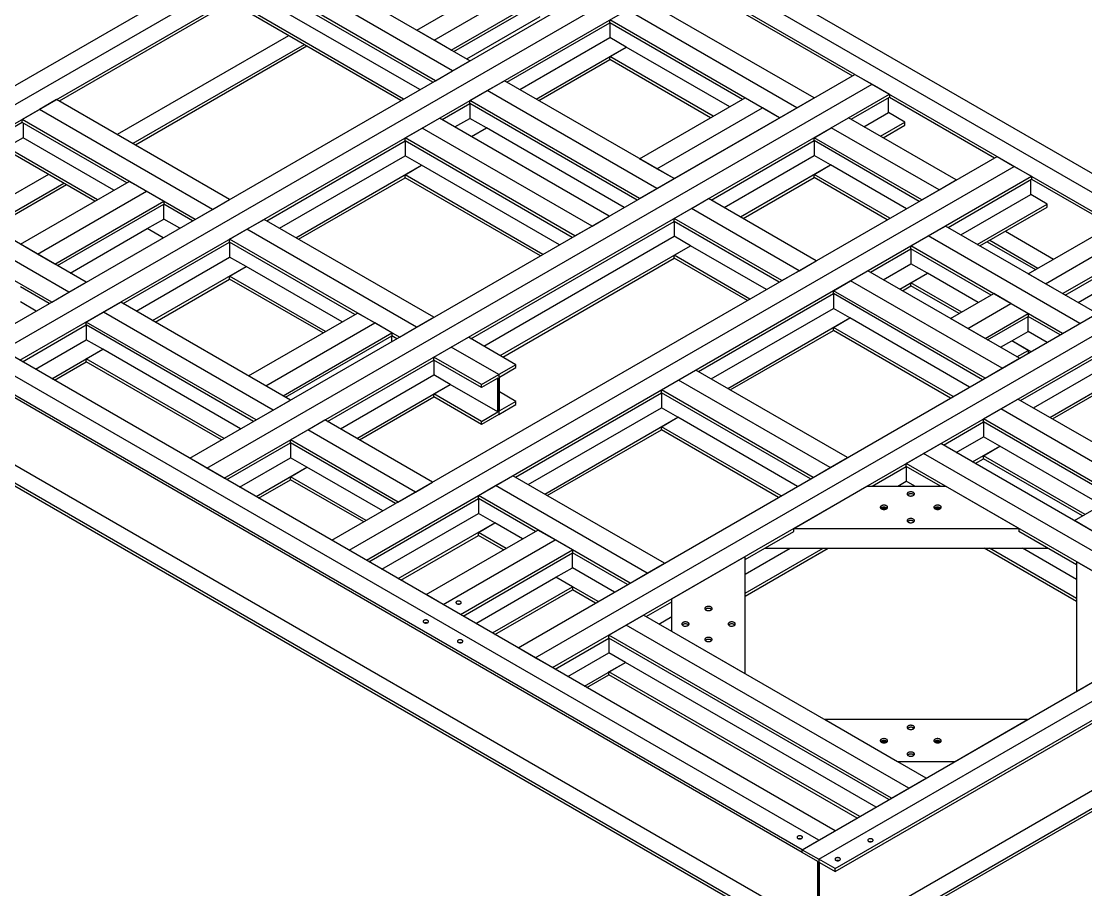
# Model space of a CAD drawing. Header units: millimetres. Extents: x 0 to 16187, y -20471 to 6290.
# Drawn here: x 8982 to 9200.3, y 3158.8 to 3337 of the extents above; entities that cross this region are included whole.
import ezdxf

# ---------------------------------------------------------------- set-up
doc = ezdxf.new("R2010")
doc.units = ezdxf.units.MM

msp = doc.modelspace()

# ---------------------------------------------------------------- linework, layer by layer
at = {"color": 7, "linetype": 'Continuous', "lineweight": 25}
for p, q in [((9075.58763, 3378.56256), (8925.68099, 3292.0233)), ((9078.95345, 3376.61951), (8929.04682, 3290.08025)), ((9082.31928, 3374.67646), (8932.41264, 3288.1372)), ((9082.31928, 3374.67646), (9292.08958, 3253.57864)), ((9078.95345, 3372.73341), (9288.72375, 3251.63559)), ((9075.58763, 3370.79036), (9285.35792, 3249.69254)), ((8974.62692, 3271.53962), (9111.07024, 3350.30668)), ((8978.16245, 3269.4986), (9114.60578, 3348.26566)), ((9070.4611, 3326.86352), (9034.97848, 3347.3472)), ((9073.99664, 3328.90454), (9038.51402, 3349.38822)), ((9063.10719, 3335.19088), (9084.74466, 3347.68192)), ((8981.69799, 3267.45758), (9118.14131, 3346.22464)), ((9066.92557, 3324.8225), (9031.44295, 3345.30618)), ((9066.64272, 3333.14986), (9088.28019, 3345.6409)), ((9118.14131, 3345.63264), (9152.45358, 3325.82459)), ((9031.44295, 3344.71418), (8989.74141, 3320.6404)), ((9066.39515, 3324.51629), (9031.44295, 3344.69377)), ((9070.17826, 3331.10884), (9091.81573, 3343.59988)), ((9070.70867, 3330.80264), (9091.81573, 3342.98748)), ((9063.7602, 3322.99517), (9031.61265, 3341.55355)), ((9144.60125, 3321.29153), (9109.77624, 3341.39558)), ((9060.38377, 3321.046), (9028.23622, 3339.60438)), ((9059.85335, 3320.73979), (9028.23622, 3338.99197)), ((9141.06571, 3319.25051), (9106.2407, 3339.35456)), ((9073.34362, 3329.28151), (9088.43929, 3337.99605)), ((9081.59812, 3324.51629), (9102.70517, 3336.70113)), ((9137.53018, 3317.20949), (9102.70517, 3337.31354)), ((9102.70517, 3336.70113), (9102.70517, 3337.31354)), ((9129.9287, 3320.98533), (9102.70517, 3336.70113)), ((9102.70517, 3336.70113), (9102.70517, 3333.65889)), ((9066.64272, 3333.14986), (9063.10719, 3335.19088)), ((9036.81128, 3334.04169), (9001.66923, 3313.75462)), ((9040.01801, 3332.19049), (9004.87595, 3311.90341)), ((9070.17826, 3331.10884), (9066.64272, 3333.14986)), ((9084.23307, 3322.99517), (9102.70517, 3333.65889)), ((9106.08161, 3331.70971), (9102.70517, 3333.65889)), ((9040.53075, 3331.89449), (9005.38869, 3311.60742)), ((9087.6095, 3321.046), (9106.08161, 3331.70971)), ((9102.70517, 3329.76054), (9106.08161, 3331.70971)), ((9127.29375, 3319.4642), (9106.08161, 3331.70971)), ((9070.4611, 3326.86352), (9073.99664, 3328.90454)), ((9088.13992, 3320.73979), (9102.70517, 3329.14813)), ((9123.91731, 3317.51503), (9102.70517, 3329.76054)), ((9102.70517, 3329.14813), (9102.70517, 3329.76054)), ((9123.38689, 3317.20883), (9102.70517, 3329.14813)), ((9016.523, 3247.35353), (9152.96632, 3326.12059)), ((9066.92557, 3324.8225), (9070.4611, 3326.86352)), ((9152.96632, 3326.12059), (9156.50185, 3324.07957)), ((9020.05853, 3245.31251), (9156.50185, 3324.07957)), ((9077.53217, 3322.78148), (9081.0677, 3324.8225)), ((9115.89271, 3304.71845), (9081.0677, 3324.8225)), ((9156.50185, 3324.07957), (9160.03739, 3322.03854)), ((9023.59406, 3243.27149), (9160.03739, 3322.03854)), ((9073.99664, 3320.74046), (9077.53217, 3322.78148)), ((9112.35718, 3302.67743), (9077.53217, 3322.78148)), ((9108.82164, 3308.80049), (9130.45911, 3321.29153)), ((9133.99465, 3319.25051), (9130.45911, 3321.29153)), ((9141.06571, 3319.25051), (9144.60125, 3321.29153)), ((9152.20273, 3316.90329), (9160.03739, 3321.42614)), ((9159.86768, 3318.28592), (9159.86768, 3321.32817)), ((9160.03739, 3322.03854), (9160.03739, 3321.42614)), ((9160.03739, 3321.44655), (9181.62174, 3308.98617)), ((8985.69314, 3318.89537), (8982.15761, 3316.85435)), ((8989.22867, 3320.93639), (8985.69314, 3318.89537)), ((9021.17576, 3298.41169), (8985.69314, 3318.89537)), ((9024.71129, 3300.45271), (8989.22867, 3320.93639)), ((9068.30451, 3316.84206), (9073.99664, 3320.12805)), ((9108.82164, 3300.63641), (9073.99664, 3320.74046)), ((9073.99664, 3320.12805), (9073.99664, 3320.74046)), ((9108.29123, 3300.3302), (9073.99664, 3320.12805)), ((9073.99664, 3320.12805), (9073.99664, 3317.0858)), ((9112.35718, 3306.75947), (9133.99465, 3319.25051)), ((9137.53018, 3317.20949), (9133.99465, 3319.25051)), ((9137.53018, 3317.20949), (9141.06571, 3319.25051)), ((9017.64022, 3296.37067), (8982.15761, 3316.85435)), ((8982.15761, 3316.24195), (8982.15761, 3316.85435)), ((9064.23856, 3315.10724), (9067.7741, 3317.14826)), ((9102.5991, 3297.04421), (9067.7741, 3317.14826)), ((9070.93946, 3315.32093), (9073.99664, 3317.0858)), ((9077.37307, 3315.13663), (9073.99664, 3317.0858)), ((9115.89271, 3304.71845), (9137.53018, 3317.20949)), ((9148.13678, 3315.16847), (9151.67232, 3317.20949)), ((9173.7694, 3304.45311), (9151.67232, 3317.20949)), ((9154.83768, 3315.38216), (9159.86768, 3318.28592)), ((9163.24412, 3316.33675), (9159.86768, 3318.28592)), ((8982.15761, 3316.26236), (8960.32577, 3303.65911)), ((9003.60407, 3303.86117), (8982.15761, 3316.24195)), ((8982.32731, 3316.14398), (8982.32731, 3313.10173)), ((9060.70303, 3313.06622), (9064.23856, 3315.10724)), ((9099.06357, 3295.00319), (9064.23856, 3315.10724)), ((9074.3159, 3313.37176), (9077.37307, 3315.13663)), ((9105.65628, 3298.80908), (9077.37307, 3315.13663)), ((9144.60125, 3313.12745), (9148.13678, 3315.16847)), ((9170.23387, 3302.41209), (9148.13678, 3315.16847)), ((9158.21412, 3313.43299), (9163.24412, 3316.33675)), ((9158.74453, 3313.12679), (9163.24412, 3315.72434)), ((9163.24412, 3315.72434), (9163.24412, 3316.33675)), ((8982.32731, 3313.10173), (8978.95088, 3311.15256)), ((9000.96912, 3302.34004), (8982.32731, 3313.10173)), ((9032.31278, 3296.06447), (9060.70303, 3312.45381)), ((9095.52804, 3292.96217), (9060.70303, 3313.06622)), ((9060.70303, 3312.45381), (9060.70303, 3313.06622)), ((9094.99762, 3292.65597), (9060.70303, 3312.45381)), ((9060.70303, 3312.45381), (9060.70303, 3309.41157)), ((9123.4942, 3300.3302), (9144.60125, 3312.51504)), ((9166.69833, 3300.37107), (9144.60125, 3313.12745)), ((9144.60125, 3312.51504), (9144.60125, 3313.12745)), ((9166.16792, 3300.06487), (9144.60125, 3312.51504)), ((9144.60125, 3312.51504), (9144.60125, 3309.4728)), ((8997.59268, 3300.39087), (8978.95088, 3311.15256)), ((8997.06227, 3300.08467), (8978.95088, 3310.54015)), ((9034.94773, 3294.54335), (9060.70303, 3309.41157)), ((9045.69115, 3230.51511), (9182.13448, 3309.28217)), ((9064.07946, 3307.46239), (9060.70303, 3309.41157)), ((9112.35718, 3306.75947), (9108.82164, 3308.80049)), ((9126.12915, 3298.80908), (9144.60125, 3309.4728)), ((9147.97768, 3307.52362), (9144.60125, 3309.4728)), ((9182.13448, 3309.28217), (9185.67001, 3307.24115)), ((9038.32416, 3292.59417), (9064.07946, 3307.46239)), ((9049.22668, 3228.47409), (9185.67001, 3307.24115)), ((9060.70303, 3305.51322), (9064.07946, 3307.46239)), ((9092.36267, 3291.13484), (9064.07946, 3307.46239)), ((9115.89271, 3304.71845), (9112.35718, 3306.75947)), ((9129.50558, 3296.8599), (9147.97768, 3307.52362)), ((9144.60125, 3305.57445), (9147.97768, 3307.52362)), ((9163.53297, 3298.54375), (9147.97768, 3307.52362)), ((9185.67001, 3307.24115), (9189.20554, 3305.20013)), ((8995.29565, 3283.47143), (8959.81303, 3303.95511)), ((8987.52594, 3305.58987), (8972.25358, 3296.77333)), ((8990.73267, 3303.73867), (8975.46031, 3294.92212)), ((8981.78991, 3291.26812), (9004.13449, 3304.16737)), ((9007.67002, 3302.12635), (9004.13449, 3304.16737)), ((9038.85458, 3292.28797), (9060.70303, 3304.90081)), ((9052.76222, 3226.43307), (9189.20554, 3305.20013)), ((9088.98624, 3289.18567), (9060.70303, 3305.51322)), ((9060.70303, 3304.90081), (9060.70303, 3305.51322)), ((9088.45582, 3288.87947), (9060.70303, 3304.90081)), ((9112.35718, 3302.67743), (9115.89271, 3304.71845)), ((9130.036, 3296.5537), (9144.60125, 3304.96204)), ((9160.15653, 3296.59457), (9144.60125, 3305.57445)), ((9144.60125, 3304.96204), (9144.60125, 3305.57445)), ((9159.62612, 3296.28837), (9144.60125, 3304.96204)), ((9170.23387, 3302.41209), (9173.7694, 3304.45311)), ((9172.07243, 3294.69699), (9189.20554, 3304.58772)), ((9189.03584, 3301.4475), (9189.03584, 3304.48975)), ((9189.20554, 3305.20013), (9189.20554, 3304.58772)), ((9189.20554, 3304.60814), (9205.66337, 3295.10723)), ((8991.76012, 3281.43041), (8956.2775, 3301.91408)), ((8991.24541, 3303.44267), (8975.97305, 3294.62613)), ((8985.32544, 3289.2271), (9007.67002, 3302.12635)), ((9011.20555, 3300.08533), (9007.67002, 3302.12635)), ((9108.82164, 3300.63641), (9112.35718, 3302.67743)), ((9166.69833, 3300.37107), (9170.23387, 3302.41209)), ((9174.70738, 3293.17586), (9189.03584, 3301.4475)), ((9192.41227, 3299.49833), (9189.03584, 3301.4475)), ((8988.22458, 3279.38939), (8952.74196, 3299.87306)), ((8988.86098, 3287.18608), (9011.20555, 3300.08533)), ((8989.39139, 3286.87988), (9011.20555, 3299.47293)), ((9011.20555, 3300.08533), (9011.20555, 3299.47293)), ((9011.20555, 3296.43068), (9011.20555, 3299.47293)), ((9017.10981, 3296.06447), (9011.20555, 3299.47293)), ((9021.17576, 3298.41169), (9024.71129, 3300.45271)), ((9119.42825, 3298.59539), (9122.96378, 3300.63641)), ((9145.06087, 3287.88003), (9122.96378, 3300.63641)), ((9178.08382, 3291.22669), (9192.41227, 3299.49833)), ((9192.41227, 3298.88592), (9192.41227, 3299.49833)), ((9017.64022, 3296.37067), (9021.17576, 3298.41169)), ((9099.06357, 3295.00319), (9102.5991, 3297.04421)), ((9115.89271, 3296.55437), (9119.42825, 3298.59539)), ((9141.52533, 3285.83901), (9119.42825, 3298.59539)), ((9178.61423, 3290.92049), (9192.41227, 3298.88592)), ((9007.82912, 3294.4815), (9011.20555, 3296.43068)), ((9014.47486, 3294.54335), (9011.20555, 3296.43068)), ((9028.24683, 3294.32965), (9031.78236, 3296.37067)), ((9066.60737, 3276.26662), (9031.78236, 3296.37067)), ((9074.20885, 3271.87838), (9115.89271, 3295.94196)), ((9095.52804, 3292.96217), (9099.06357, 3295.00319)), ((9137.9898, 3283.79799), (9115.89271, 3296.55437)), ((9115.89271, 3295.94196), (9115.89271, 3296.55437)), ((9137.45938, 3283.49179), (9115.89271, 3295.94196)), ((9115.89271, 3295.94196), (9115.89271, 3292.89971)), ((9168.00648, 3292.96217), (9171.54202, 3295.00319)), ((9202.65471, 3277.04221), (9171.54202, 3295.00319)), ((9188.51258, 3285.20629), (9206.17611, 3295.40323)), ((8992.02634, 3285.35876), (9007.82912, 3294.4815)), ((9011.09842, 3292.59417), (9007.82912, 3294.4815)), ((9024.71129, 3292.28863), (9028.24683, 3294.32965)), ((9063.07184, 3274.2256), (9028.24683, 3294.32965)), ((9076.8438, 3270.35726), (9115.89271, 3292.89971)), ((9119.26915, 3290.95054), (9115.89271, 3292.89971)), ((9164.47095, 3290.92115), (9168.00648, 3292.96217)), ((9199.11918, 3275.00119), (9168.00648, 3292.96217)), ((9183.83721, 3293.93565), (9193.73555, 3288.22145)), ((9192.04811, 3283.16527), (9209.71164, 3293.36221)), ((9148.9146, 3170.92549), (8939.1443, 3292.0233)), ((8985.32544, 3289.2271), (8981.78991, 3291.26812)), ((9002.89713, 3279.08318), (9024.71129, 3291.67623)), ((9059.5363, 3272.18458), (9024.71129, 3292.28863)), ((9024.71129, 3291.67623), (9024.71129, 3292.28863)), ((9050.41454, 3276.83806), (9024.71129, 3291.67623)), ((9024.71129, 3291.67623), (9024.71129, 3288.63398)), ((9080.22024, 3268.40808), (9119.26915, 3290.95054)), ((9115.89271, 3289.00136), (9119.26915, 3290.95054)), ((9134.82443, 3281.97066), (9119.26915, 3290.95054)), ((9164.47095, 3290.30874), (9164.47095, 3290.92115)), ((9195.58365, 3272.96017), (9164.47095, 3290.92115)), ((9180.11774, 3291.78844), (9190.01609, 3286.07425)), ((9180.63048, 3292.08444), (9190.52883, 3286.37025)), ((9195.58365, 3281.12425), (9213.24717, 3291.32119)), ((9196.11406, 3280.81805), (9213.24717, 3290.70878)), ((9145.54877, 3168.98243), (8935.77847, 3290.08025)), ((8988.86098, 3287.18608), (8985.32544, 3289.2271)), ((9005.53208, 3277.56206), (9024.71129, 3288.63398)), ((9028.08773, 3286.68481), (9024.71129, 3288.63398)), ((9080.75065, 3268.10188), (9115.89271, 3288.38896)), ((9131.448, 3280.02149), (9115.89271, 3289.00136)), ((9115.89271, 3288.38896), (9115.89271, 3289.00136)), ((9130.91758, 3279.71528), (9115.89271, 3288.38896)), ((9156.16253, 3285.5124), (9164.47095, 3290.30874)), ((9180.91109, 3280.81805), (9164.47095, 3290.30874)), ((9164.47095, 3290.30874), (9164.47095, 3287.2665)), ((9142.18294, 3167.03938), (8932.41264, 3288.1372)), ((9142.18294, 3166.44739), (8932.41264, 3287.54521)), ((9008.90852, 3275.61288), (9028.08773, 3286.68481)), ((9024.71129, 3284.73563), (9028.08773, 3286.68481)), ((9047.77959, 3275.31694), (9028.08773, 3286.68481)), ((9083.87492, 3208.47209), (9220.31824, 3287.23915)), ((9141.52533, 3285.83901), (9145.06087, 3287.88003)), ((9158.79748, 3283.99127), (9164.47095, 3287.2665)), ((9167.84738, 3285.31732), (9164.47095, 3287.2665)), ((9198.74901, 3279.29693), (9213.07747, 3287.56857)), ((9009.43894, 3275.30668), (9024.71129, 3284.12323)), ((9044.40315, 3273.36776), (9024.71129, 3284.73563)), ((9024.71129, 3284.12323), (9024.71129, 3284.73563)), ((9043.87274, 3273.06156), (9024.71129, 3284.12323)), ((9087.41045, 3206.43107), (9223.85378, 3285.19813)), ((9137.9898, 3283.79799), (9141.52533, 3285.83901)), ((9152.09658, 3283.77758), (9155.63211, 3285.8186)), ((9186.74481, 3267.85762), (9155.63211, 3285.8186)), ((9162.17391, 3282.0421), (9167.84738, 3285.31732)), ((9164.47095, 3283.36815), (9167.84738, 3285.31732)), ((9178.27614, 3279.29693), (9167.84738, 3285.31732)), ((9192.04811, 3283.16527), (9188.51258, 3285.20629)), ((8987.69417, 3279.08318), (8981.78991, 3282.49164)), ((8991.76012, 3281.43041), (8995.29565, 3283.47143)), ((9090.94598, 3204.39005), (9227.38931, 3283.15711)), ((9148.56105, 3281.73656), (9152.09658, 3283.77758)), ((9183.20928, 3265.8166), (9152.09658, 3283.77758)), ((9162.70433, 3281.73589), (9164.47095, 3282.75574)), ((9164.47095, 3282.75574), (9164.47095, 3283.36815)), ((9174.89971, 3277.34775), (9164.47095, 3283.36815)), ((9174.36929, 3277.04155), (9164.47095, 3282.75574)), ((9186.95703, 3259.20364), (9227.38931, 3282.5447)), ((9195.58365, 3281.12425), (9192.04811, 3283.16527)), ((8988.22458, 3279.38939), (8991.76012, 3281.43041)), ((9120.8779, 3265.14301), (9148.56105, 3281.12415)), ((9148.56105, 3281.12415), (9148.56105, 3281.73656)), ((9179.67374, 3263.77558), (9148.56105, 3281.73656)), ((9179.14333, 3263.46938), (9148.56105, 3281.12415)), ((9148.56105, 3281.12415), (9148.56105, 3278.0819)), ((9172.60268, 3276.0217), (9181.44151, 3281.12425)), ((9184.97704, 3279.08323), (9181.44151, 3281.12425)), ((8985.05922, 3277.56206), (8981.78991, 3279.44939)), ((8998.83118, 3277.34836), (9002.36672, 3279.38939)), ((9037.19173, 3259.28534), (9002.36672, 3279.38939)), ((9123.51285, 3263.62189), (9148.56105, 3278.0819)), ((9151.93748, 3276.13273), (9148.56105, 3278.0819)), ((9176.13821, 3273.98068), (9184.97704, 3279.08323)), ((9188.51258, 3277.04221), (9184.97704, 3279.08323)), ((9189.59198, 3257.68252), (9227.2196, 3279.40449)), ((9192.96841, 3255.73335), (9230.59604, 3277.45531)), ((8995.29565, 3275.30734), (8998.83118, 3277.34836)), ((9030.12066, 3255.20329), (8995.29565, 3275.30734)), ((8995.29565, 3274.69494), (8995.29565, 3275.30734)), ((9033.65619, 3257.24432), (8998.83118, 3277.34836)), ((9028.60038, 3264.24501), (9050.94495, 3277.14426)), ((9054.48049, 3275.10324), (9050.94495, 3277.14426)), ((9063.07184, 3274.2256), (9066.60737, 3276.26662)), ((9126.88929, 3261.67272), (9151.93748, 3276.13273)), ((9148.56105, 3274.18356), (9151.93748, 3276.13273)), ((9176.50838, 3261.94825), (9151.93748, 3276.13273)), ((9176.13821, 3273.98068), (9172.60268, 3276.0217)), ((9179.67374, 3271.93966), (9188.51258, 3277.04221)), ((9180.20416, 3271.63346), (9188.51258, 3276.42981)), ((9188.51258, 3277.04221), (9188.51258, 3276.42981)), ((9188.51258, 3273.38756), (9188.51258, 3276.42981)), ((9195.05323, 3272.65397), (9188.51258, 3276.42981)), ((9193.49883, 3255.42714), (9230.59604, 3276.84291)), ((9199.11918, 3275.00119), (9202.65471, 3277.04221)), ((8982.2284, 3267.15138), (8995.29565, 3274.69494)), ((9029.59024, 3254.89709), (8995.29565, 3274.69494)), ((8995.29565, 3274.69494), (8995.29565, 3271.65269)), ((9032.13591, 3262.20399), (9054.48049, 3275.10324)), ((9035.67145, 3260.16297), (9058.01602, 3273.06222)), ((9058.01602, 3273.06222), (9054.48049, 3275.10324)), ((9058.01602, 3273.06222), (9058.01602, 3272.44982)), ((9059.5363, 3272.18458), (9063.07184, 3274.2256)), ((9127.4197, 3261.36651), (9148.56105, 3273.57115)), ((9148.56105, 3273.57115), (9148.56105, 3274.18356)), ((9173.13194, 3259.99908), (9148.56105, 3274.18356)), ((9172.60153, 3259.69288), (9148.56105, 3273.57115)), ((9179.67374, 3271.93966), (9176.13821, 3273.98068)), ((9185.13614, 3271.43838), (9188.51258, 3273.38756)), ((9192.41828, 3271.13284), (9188.51258, 3273.38756)), ((9195.58365, 3272.96017), (9199.11918, 3275.00119)), ((9145.38967, 3150.82462), (8935.61937, 3271.92244)), ((8984.86335, 3265.63025), (8995.29565, 3271.65269)), ((8998.67209, 3269.70352), (8995.29565, 3271.65269)), ((9036.20186, 3259.85677), (9058.01602, 3272.44982)), ((9058.01602, 3271.30694), (9058.01602, 3272.44982)), ((9059.00589, 3271.87838), (9058.01602, 3272.44982)), ((9070.1429, 3270.14356), (9073.67844, 3272.18458)), ((9083.43651, 3266.55137), (9073.67844, 3272.18458)), ((9182.83911, 3270.11233), (9185.13614, 3271.43838)), ((9188.51258, 3269.48921), (9185.13614, 3271.43838)), ((9189.04185, 3269.18367), (9185.13614, 3271.43838)), ((9142.18294, 3148.97342), (8932.41264, 3270.07123)), ((9142.18294, 3148.38143), (8932.41264, 3269.47924)), ((8988.23979, 3263.68108), (8998.67209, 3269.70352)), ((8995.29565, 3267.75434), (8998.67209, 3269.70352)), ((9026.95529, 3253.37597), (8998.67209, 3269.70352)), ((9066.60737, 3268.10254), (9070.1429, 3270.14356)), ((9079.90098, 3264.51035), (9070.1429, 3270.14356)), ((9186.21554, 3268.16316), (9188.51258, 3269.48921)), ((9188.51258, 3269.48921), (9188.51258, 3268.87813)), ((8988.7702, 3263.37488), (8995.29565, 3267.14194)), ((9023.57886, 3251.42679), (8995.29565, 3267.75434)), ((8995.29565, 3267.14194), (8995.29565, 3267.75434)), ((9023.04844, 3251.12059), (8995.29565, 3267.14194)), ((9044.79321, 3254.89709), (9066.60737, 3267.49014)), ((9076.36544, 3262.46933), (9066.60737, 3268.10254)), ((9066.60737, 3267.49014), (9066.60737, 3268.10254)), ((9076.36544, 3261.85692), (9066.60737, 3267.49014)), ((9066.60737, 3267.49014), (9066.60737, 3264.44789)), ((9083.43651, 3266.55137), (9079.90098, 3264.51035)), ((9083.43651, 3265.93896), (9083.43651, 3266.55137)), ((9183.20928, 3265.8166), (9186.74481, 3267.85762)), ((9047.42816, 3253.37597), (9066.60737, 3264.44789)), ((9069.9838, 3262.49871), (9066.60737, 3264.44789)), ((9076.36544, 3262.46933), (9079.90098, 3264.51035)), ((9079.90098, 3264.51035), (9079.90098, 3256.34494)), ((9080.06008, 3263.98979), (9083.43651, 3265.93896)), ((9116.81195, 3263.4082), (9120.34748, 3265.44922)), ((9151.46018, 3247.48824), (9120.34748, 3265.44922)), ((9179.67374, 3263.77558), (9183.20928, 3265.8166)), ((9032.13591, 3262.20399), (9028.60038, 3264.24501)), ((9035.67145, 3260.16297), (9032.13591, 3262.20399)), ((9050.8046, 3251.42679), (9069.9838, 3262.49871)), ((9066.60737, 3260.54954), (9069.9838, 3262.49871)), ((9079.74188, 3256.8655), (9069.9838, 3262.49871)), ((9079.74188, 3263.8061), (9076.36544, 3261.85692)), ((9076.36544, 3261.85692), (9076.36544, 3262.46933)), ((9079.74188, 3256.8655), (9079.74188, 3263.8061)), ((9080.06008, 3257.04919), (9080.06008, 3263.98979)), ((9113.27642, 3261.36718), (9116.81195, 3263.4082)), ((9147.92465, 3245.44722), (9116.81195, 3263.4082)), ((9051.33501, 3251.12059), (9066.60737, 3259.93713)), ((9076.36544, 3254.91632), (9066.60737, 3260.54954)), ((9066.60737, 3259.93713), (9066.60737, 3260.54954)), ((9076.36544, 3254.30392), (9066.60737, 3259.93713)), ((9083.43651, 3258.99836), (9080.06008, 3260.94754)), ((9083.33053, 3243.46738), (9113.27642, 3260.75477)), ((9144.38912, 3243.4062), (9113.27642, 3261.36718)), ((9113.27642, 3260.75477), (9113.27642, 3261.36718)), ((9143.8587, 3243.09999), (9113.27642, 3260.75477)), ((9113.27642, 3260.75477), (9113.27642, 3257.71252)), ((9033.65619, 3257.24432), (9037.19173, 3259.28534)), ((9079.90098, 3256.34494), (9083.43651, 3258.38596)), ((9083.43651, 3258.99836), (9080.06008, 3257.04919)), ((9083.43651, 3258.38596), (9083.43651, 3258.99836)), ((9182.89108, 3257.46883), (9186.42661, 3259.50985)), ((9244.39523, 3226.04528), (9186.42661, 3259.50985)), ((9030.12066, 3255.20329), (9033.65619, 3257.24432)), ((9076.36544, 3254.91632), (9079.74188, 3256.8655)), ((9079.90098, 3256.34494), (9076.36544, 3254.30392)), ((9085.96548, 3241.94625), (9113.27642, 3257.71252)), ((9089.34192, 3239.99708), (9116.65285, 3255.76335)), ((9116.65285, 3255.76335), (9113.27642, 3257.71252)), ((9113.27642, 3253.81417), (9116.65285, 3255.76335)), ((9141.22375, 3241.57887), (9116.65285, 3255.76335)), ((9179.35555, 3255.42781), (9182.89108, 3257.46883)), ((9240.85969, 3224.00426), (9182.89108, 3257.46883)), ((9040.72726, 3253.16227), (9044.26279, 3255.20329)), ((9066.35988, 3242.44692), (9044.26279, 3255.20329)), ((9076.36544, 3254.30392), (9076.36544, 3254.91632)), ((9137.84731, 3239.6297), (9113.27642, 3253.81417)), ((9113.27642, 3253.20177), (9113.27642, 3253.81417)), ((9142.18294, 3167.03938), (9292.08958, 3253.57864)), ((9171.11784, 3250.05987), (9179.35555, 3254.8154)), ((9179.35555, 3254.8154), (9179.35555, 3255.42781)), ((9237.32416, 3221.96324), (9179.35555, 3255.42781)), ((9206.22552, 3239.3037), (9179.35555, 3254.8154)), ((9179.35555, 3254.8154), (9179.35555, 3251.77315)), ((9037.19173, 3251.12125), (9040.72726, 3253.16227)), ((9062.82435, 3240.4059), (9040.72726, 3253.16227)), ((9089.87233, 3239.69088), (9113.27642, 3253.20177)), ((9137.3169, 3239.32349), (9113.27642, 3253.20177)), ((9145.54877, 3165.09633), (9295.45541, 3251.63559)), ((9173.75279, 3248.53875), (9179.35555, 3251.77315)), ((9182.73198, 3249.82398), (9179.35555, 3251.77315)), ((9024.12448, 3242.96529), (9037.19173, 3250.50885)), ((9059.28881, 3238.36488), (9037.19173, 3251.12125)), ((9037.19173, 3250.50885), (9037.19173, 3251.12125)), ((9058.7584, 3238.05867), (9037.19173, 3250.50885)), ((9037.19173, 3250.50885), (9037.19173, 3247.4666)), ((9148.9146, 3163.15328), (9298.82124, 3249.69254)), ((9148.9146, 3162.56129), (9298.82124, 3249.10055)), ((9167.05189, 3248.32506), (9170.58742, 3250.36608)), ((9228.55604, 3216.90151), (9170.58742, 3250.36608)), ((9177.12922, 3246.58958), (9182.73198, 3249.82398)), ((9179.35555, 3247.8748), (9182.73198, 3249.82398)), ((9203.59057, 3237.78257), (9182.73198, 3249.82398)), ((9020.05853, 3245.31251), (9016.523, 3247.35353)), ((9026.75943, 3241.44416), (9037.19173, 3247.4666)), ((9040.56816, 3245.51743), (9037.19173, 3247.4666)), ((9147.92465, 3245.44722), (9151.46018, 3247.48824)), ((9163.51635, 3246.28404), (9167.05189, 3248.32506)), ((9225.0205, 3214.86049), (9167.05189, 3248.32506)), ((9177.65964, 3246.28337), (9179.35555, 3247.2624)), ((9200.21413, 3235.8334), (9179.35555, 3247.8748)), ((9179.35555, 3247.2624), (9179.35555, 3247.8748)), ((9199.68372, 3235.5272), (9179.35555, 3247.2624)), ((9023.59406, 3243.27149), (9020.05853, 3245.31251)), ((9030.13586, 3239.49499), (9040.56816, 3245.51743)), ((9037.19173, 3243.56825), (9040.56816, 3245.51743)), ((9056.12345, 3236.53755), (9040.56816, 3245.51743)), ((9144.38912, 3243.4062), (9147.92465, 3245.44722)), ((9156.50314, 3241.62299), (9163.51635, 3245.67163)), ((9163.51635, 3245.67163), (9163.51635, 3246.28404)), ((9221.48497, 3212.81947), (9163.51635, 3246.28404)), ((9170.52957, 3241.62299), (9163.51635, 3245.67163)), ((9163.51635, 3245.67163), (9163.51635, 3242.62938)), ((9030.66628, 3239.18879), (9037.19173, 3242.95585)), ((9052.74701, 3234.58838), (9037.19173, 3243.56825)), ((9037.19173, 3242.95585), (9037.19173, 3243.56825)), ((9052.2166, 3234.28217), (9037.19173, 3242.95585)), ((9079.26458, 3241.73256), (9082.80011, 3243.77358)), ((9113.91281, 3225.8126), (9082.80011, 3243.77358)), ((9161.77304, 3241.62299), (9163.51635, 3242.62938)), ((9165.25967, 3241.62299), (9163.51635, 3242.62938)), ((9059.28881, 3238.36488), (9062.82435, 3240.4059)), ((9062.82435, 3240.4059), (9066.35988, 3242.44692)), ((9075.72905, 3239.69154), (9079.26458, 3241.73256)), ((9110.37728, 3223.77158), (9079.26458, 3241.73256)), ((9140.44231, 3232.96367), (9155.44231, 3241.62299)), ((9155.44231, 3241.62299), (9171.5904, 3241.62299)), ((9186.5904, 3232.96367), (9171.5904, 3241.62299)), ((9053.29263, 3226.12687), (9075.72905, 3239.07914)), ((9106.84175, 3221.73056), (9075.72905, 3239.69154)), ((9075.72905, 3239.07914), (9075.72905, 3239.69154)), ((9087.43158, 3232.32341), (9075.72905, 3239.07914)), ((9075.72905, 3239.07914), (9075.72905, 3236.03689)), ((9197.98781, 3234.54817), (9206.75593, 3239.6099)), ((9055.92758, 3224.60575), (9075.72905, 3236.03689)), ((9079.10548, 3234.08771), (9075.72905, 3236.03689)), ((9158.28447, 3237.07845), (9159.58671, 3237.07845)), ((9169.28447, 3237.07845), (9170.58671, 3237.07845)), ((9059.30402, 3222.65657), (9079.10548, 3234.08771)), ((9075.72905, 3232.13854), (9079.10548, 3234.08771)), ((9084.79663, 3230.80228), (9079.10548, 3234.08771)), ((9201.52334, 3232.50715), (9197.98781, 3234.54817)), ((9064.99517, 3219.37114), (9087.96199, 3232.62961)), ((9075.72905, 3231.52613), (9075.72905, 3232.13854)), ((9081.42019, 3228.85311), (9075.72905, 3232.13854)), ((9091.49753, 3230.58859), (9087.96199, 3232.62961)), ((9130.44612, 3226.58059), (9140.44231, 3232.35127)), ((9140.44231, 3232.35127), (9140.44231, 3232.96367)), ((9140.44231, 3232.96367), (9186.5904, 3232.96367)), ((9145.70787, 3146.93852), (9295.61451, 3233.47778)), ((9148.9146, 3145.08731), (9298.82124, 3231.62657)), ((9186.5904, 3232.96367), (9186.5904, 3232.35127)), ((9198.42506, 3225.51926), (9186.5904, 3232.35127)), ((9049.22668, 3228.47409), (9045.69115, 3230.51511)), ((9059.83444, 3222.35037), (9075.72905, 3231.52613)), ((9068.5307, 3217.33012), (9091.49753, 3230.58859)), ((9080.88978, 3228.54691), (9075.72905, 3231.52613)), ((9095.03306, 3228.54757), (9091.49753, 3230.58859)), ((9148.9146, 3144.49532), (9298.82124, 3231.03458)), ((9052.76222, 3226.43307), (9049.22668, 3228.47409)), ((9072.06623, 3215.2891), (9095.03306, 3228.54757)), ((9072.59665, 3214.9829), (9095.03306, 3227.93516)), ((9095.03306, 3228.54757), (9095.03306, 3227.93516)), ((9095.03306, 3224.89292), (9095.03306, 3227.93516)), ((9106.31133, 3221.42436), (9095.03306, 3227.93516)), ((9115.44612, 3218.53368), (9130.44612, 3227.193)), ((9130.44612, 3223.53834), (9139.70082, 3228.88097)), ((9130.44612, 3219.02759), (9147.51453, 3228.88097)), ((9130.44612, 3219.63999), (9146.45369, 3228.88097)), ((9130.44612, 3203.12396), (9130.44612, 3227.193)), ((9134.43092, 3228.88097), (9192.60178, 3228.88097)), ((9198.42506, 3217.96626), (9179.51818, 3228.88097)), ((9198.42506, 3218.57866), (9180.57901, 3228.88097)), ((9198.42506, 3222.47701), (9187.33188, 3228.88097)), ((9110.37728, 3223.77158), (9113.91281, 3225.8126)), ((9213.42506, 3217.47235), (9198.42506, 3226.13167)), ((9198.42506, 3226.13167), (9198.42506, 3199.50727)), ((9075.2316, 3213.46178), (9091.65663, 3222.94374)), ((9091.65663, 3222.94374), (9095.03306, 3224.89292)), ((9095.03306, 3220.99457), (9091.65663, 3222.94374)), ((9100.29994, 3217.95406), (9091.65663, 3222.94374)), ((9103.67638, 3219.90324), (9095.03306, 3224.89292)), ((9106.84175, 3221.73056), (9110.37728, 3223.77158)), ((9078.60803, 3211.5126), (9095.03306, 3220.99457)), ((9095.03306, 3220.99457), (9095.03306, 3220.38216)), ((9068.5307, 3217.33012), (9064.99517, 3219.37114)), ((9079.13845, 3211.2064), (9095.03306, 3220.38216)), ((9099.76953, 3217.64786), (9095.03306, 3220.38216)), ((9115.44612, 3211.78327), (9115.44612, 3218.53368)), ((9072.06623, 3215.2891), (9068.5307, 3217.33012)), ((9110.12988, 3214.85227), (9115.44612, 3217.92128)), ((9106.06393, 3213.11746), (9109.59946, 3215.15848)), ((9167.56808, 3181.69391), (9109.59946, 3215.15848)), ((9112.76483, 3213.33115), (9115.44612, 3214.87903)), ((9102.52839, 3211.07644), (9106.06393, 3213.11746)), ((9164.03254, 3179.65289), (9106.06393, 3213.11746)), ((9091.4764, 3204.08385), (9102.52839, 3210.46403)), ((9102.52839, 3210.46403), (9102.52839, 3211.07644)), ((9160.49701, 3177.61187), (9102.52839, 3211.07644)), ((9159.96659, 3177.30566), (9102.52839, 3210.46403)), ((9102.52839, 3210.46403), (9102.52839, 3207.42178)), ((9130.44612, 3203.12396), (9115.44612, 3211.78327)), ((9087.41045, 3206.43107), (9083.87492, 3208.47209)), ((9198.42506, 3199.50727), (9213.42506, 3208.16658)), ((9090.94598, 3204.39005), (9087.41045, 3206.43107)), ((9094.11135, 3202.56273), (9102.52839, 3207.42178)), ((9097.48779, 3200.61355), (9105.90483, 3205.47261)), ((9105.90483, 3205.47261), (9102.52839, 3207.42178)), ((9102.52839, 3203.52343), (9105.90483, 3205.47261)), ((9157.33164, 3175.78454), (9105.90483, 3205.47261)), ((9153.95521, 3173.83537), (9102.52839, 3203.52343)), ((9102.52839, 3202.91103), (9102.52839, 3203.52343)), ((9098.0182, 3200.30735), (9102.52839, 3202.91103)), ((9153.42479, 3173.52916), (9102.52839, 3202.91103)), ((9161.73556, 3185.06095), (9146.73556, 3193.72026)), ((9188.40059, 3193.72026), (9146.73556, 3193.72026)), ((9173.40059, 3185.06095), (9188.40059, 3193.72026)), ((9159.58671, 3189.17573), (9158.28447, 3189.17573)), ((9170.58671, 3189.17573), (9169.28447, 3189.17573)), ((9173.40059, 3185.06095), (9161.73556, 3185.06095)), ((9164.03254, 3179.65289), (9167.56808, 3181.69391)), ((9160.49701, 3177.61187), (9164.03254, 3179.65289)), ((9145.54877, 3168.98243), (9148.9146, 3170.92549)), ((9142.18294, 3167.03938), (9145.54877, 3168.98243)), ((9142.18294, 3167.03938), (9145.54877, 3165.09633)), ((9142.18294, 3166.44739), (9142.18294, 3167.03938)), ((9145.38967, 3164.59619), (9142.18294, 3166.44739)), ((9145.38967, 3147.12221), (9145.38967, 3164.59619)), ((9145.54877, 3165.09633), (9145.54877, 3146.43837)), ((9148.9146, 3163.15328), (9145.54877, 3165.09633)), ((9145.70787, 3164.41249), (9148.9146, 3162.56129)), ((9145.70787, 3146.93852), (9145.70787, 3164.41249)), ((9148.9146, 3162.56129), (9148.9146, 3163.15328))]:
    msp.add_line(p, q, dxfattribs=at)
at = {"color": 7, "linetype": 'Continuous', "lineweight": 25, "flags": 128}
for points in [[(9164.43559, 3240.46841), (9164.32111, 3240.46334), (9164.2093, 3240.44824), (9164.1028, 3240.42346), (9164.0041, 3240.38958), (9163.91552, 3240.34741), (9163.83912, 3240.29792), (9163.77671, 3240.24228), (9163.72974, 3240.1818), (9163.69931, 3240.11788), (9163.68614, 3240.05203), (9163.69054, 3239.98579), (9163.7124, 3239.92072), (9163.75121, 3239.85834), (9163.80607, 3239.8001), (9163.87568, 3239.74738), (9163.95841, 3239.70142), (9164.05233, 3239.66328), (9164.15523, 3239.63387), (9164.2647, 3239.61387), (9164.37818, 3239.60375), (9164.493, 3239.60375), (9164.60648, 3239.61387), (9164.71596, 3239.63387), (9164.81886, 3239.66328), (9164.91277, 3239.70142), (9164.99551, 3239.74738), (9165.06512, 3239.8001), (9165.11997, 3239.85834), (9165.15878, 3239.92072), (9165.18064, 3239.98579), (9165.18504, 3240.05203), (9165.17187, 3240.11788), (9165.14145, 3240.1818), (9165.09448, 3240.24228), (9165.03206, 3240.29792), (9164.95567, 3240.34741), (9164.86708, 3240.38958), (9164.76838, 3240.42346), (9164.66188, 3240.44824), (9164.55008, 3240.46334), (9164.43559, 3240.46841)], [(9165.097, 3239.83131), (9165.08027, 3239.84843), (9165.01421, 3239.90265), (9164.93459, 3239.95041), (9164.84327, 3239.99059), (9164.74239, 3240.02226), (9164.63433, 3240.04467), (9164.52161, 3240.05729), (9164.40687, 3240.05983), (9164.2928, 3240.05222), (9164.18208, 3240.03466), (9164.0773, 3240.00754), (9163.98092, 3239.97151), (9163.8952, 3239.92741), (9163.82215, 3239.87627), (9163.77419, 3239.83131)], [(9158.93559, 3237.7263), (9158.82111, 3237.72122), (9158.7093, 3237.70612), (9158.6028, 3237.68134), (9158.5041, 3237.64747), (9158.41552, 3237.60529), (9158.33912, 3237.55581), (9158.27671, 3237.50017), (9158.22974, 3237.43968), (9158.19931, 3237.37576), (9158.18614, 3237.30992), (9158.19054, 3237.24368), (9158.2124, 3237.1786), (9158.25121, 3237.11622), (9158.30607, 3237.05799), (9158.37568, 3237.00527), (9158.45841, 3236.9593), (9158.55233, 3236.92117), (9158.65523, 3236.89175), (9158.7647, 3236.87175), (9158.87818, 3236.86164), (9158.993, 3236.86164), (9159.10648, 3236.87175), (9159.21596, 3236.89175), (9159.31886, 3236.92117), (9159.41277, 3236.9593), (9159.49551, 3237.00527), (9159.56512, 3237.05799), (9159.61997, 3237.11622), (9159.65878, 3237.1786), (9159.68064, 3237.24368), (9159.68504, 3237.30992), (9159.67187, 3237.37576), (9159.64145, 3237.43968), (9159.59448, 3237.50017), (9159.53206, 3237.55581), (9159.45567, 3237.60529), (9159.36708, 3237.64747), (9159.26838, 3237.68134), (9159.16188, 3237.70612), (9159.05008, 3237.72122), (9158.93559, 3237.7263)], [(9159.597, 3237.0892), (9159.58027, 3237.10631), (9159.51421, 3237.16053), (9159.43459, 3237.20829), (9159.34327, 3237.24848), (9159.24239, 3237.28014), (9159.13433, 3237.30255), (9159.02161, 3237.31517), (9158.90687, 3237.31771), (9158.7928, 3237.31011), (9158.68208, 3237.29254), (9158.5773, 3237.26543), (9158.48092, 3237.2294), (9158.3952, 3237.18529), (9158.32215, 3237.13415), (9158.27419, 3237.0892)], [(9169.93559, 3237.7263), (9169.82111, 3237.72122), (9169.7093, 3237.70612), (9169.6028, 3237.68134), (9169.5041, 3237.64747), (9169.41552, 3237.60529), (9169.33912, 3237.55581), (9169.27671, 3237.50017), (9169.22974, 3237.43968), (9169.19931, 3237.37576), (9169.18614, 3237.30992), (9169.19054, 3237.24368), (9169.2124, 3237.1786), (9169.25121, 3237.11622), (9169.30607, 3237.05799), (9169.37568, 3237.00527), (9169.45841, 3236.9593), (9169.55233, 3236.92117), (9169.65523, 3236.89175), (9169.7647, 3236.87175), (9169.87818, 3236.86164), (9169.993, 3236.86164), (9170.10648, 3236.87175), (9170.21596, 3236.89175), (9170.31886, 3236.92117), (9170.41277, 3236.9593), (9170.49551, 3237.00527), (9170.56512, 3237.05799), (9170.61997, 3237.11622), (9170.65878, 3237.1786), (9170.68064, 3237.24368), (9170.68504, 3237.30992), (9170.67187, 3237.37576), (9170.64145, 3237.43968), (9170.59448, 3237.50017), (9170.53206, 3237.55581), (9170.45567, 3237.60529), (9170.36708, 3237.64747), (9170.26838, 3237.68134), (9170.16188, 3237.70612), (9170.05008, 3237.72122), (9169.93559, 3237.7263)], [(9170.597, 3237.0892), (9170.58027, 3237.10631), (9170.51421, 3237.16053), (9170.43459, 3237.20829), (9170.34327, 3237.24848), (9170.24239, 3237.28014), (9170.13433, 3237.30255), (9170.02161, 3237.31517), (9169.90687, 3237.31771), (9169.7928, 3237.31011), (9169.68208, 3237.29254), (9169.5773, 3237.26543), (9169.48092, 3237.2294), (9169.3952, 3237.18529), (9169.32215, 3237.13415), (9169.27419, 3237.0892)], [(9164.43559, 3234.98418), (9164.32111, 3234.97911), (9164.2093, 3234.964), (9164.1028, 3234.93922), (9164.0041, 3234.90535), (9163.91552, 3234.86318), (9163.83912, 3234.81369), (9163.77671, 3234.75805), (9163.72974, 3234.69756), (9163.69931, 3234.63365), (9163.68614, 3234.5678), (9163.69054, 3234.50156), (9163.7124, 3234.43649), (9163.75121, 3234.3741), (9163.80607, 3234.31587), (9163.87568, 3234.26315), (9163.95841, 3234.21719), (9164.05233, 3234.17905), (9164.15523, 3234.14964), (9164.2647, 3234.12964), (9164.37818, 3234.11952), (9164.493, 3234.11952), (9164.60648, 3234.12964), (9164.71596, 3234.14964), (9164.81886, 3234.17905), (9164.91277, 3234.21719), (9164.99551, 3234.26315), (9165.06512, 3234.31587), (9165.11997, 3234.3741), (9165.15878, 3234.43649), (9165.18064, 3234.50156), (9165.18504, 3234.5678), (9165.17187, 3234.63365), (9165.14145, 3234.69756), (9165.09448, 3234.75805), (9165.03206, 3234.81369), (9164.95567, 3234.86318), (9164.86708, 3234.90535), (9164.76838, 3234.93922), (9164.66188, 3234.964), (9164.55008, 3234.97911), (9164.43559, 3234.98418)], [(9165.097, 3234.34708), (9165.08027, 3234.3642), (9165.01421, 3234.41842), (9164.93459, 3234.46618), (9164.84327, 3234.50636), (9164.74239, 3234.53803), (9164.63433, 3234.56043), (9164.52161, 3234.57305), (9164.40687, 3234.57559), (9164.2928, 3234.56799), (9164.18208, 3234.55043), (9164.0773, 3234.52331), (9163.98092, 3234.48728), (9163.8952, 3234.44318), (9163.82215, 3234.39204), (9163.77419, 3234.34708)], [(9071.29195, 3217.51586), (9071.36764, 3217.47938), (9071.4534, 3217.45128), (9071.54647, 3217.43248), (9071.64386, 3217.42358), (9071.74244, 3217.42486), (9071.83904, 3217.43627), (9071.93056, 3217.45747), (9072.01404, 3217.48775), (9072.08683, 3217.52615), (9072.14656, 3217.57144), (9072.19132, 3217.62216), (9072.21968, 3217.67668), (9072.23072, 3217.73324), (9072.22409, 3217.79004), (9072.2, 3217.84523), (9072.15922, 3217.89706), (9072.10307, 3217.94385), (9072.03334, 3217.9841), (9071.95229, 3218.01652), (9071.86251, 3218.04006), (9071.7669, 3218.05397), (9071.66852, 3218.0578), (9071.57054, 3218.05142), (9071.4761, 3218.03505), (9071.38824, 3218.00921), (9071.30979, 3217.97473), (9071.24327, 3217.93271), (9071.19081, 3217.88451), (9071.1541, 3217.83168), (9071.13432, 3217.77592), (9071.13211, 3217.71901), (9071.14753, 3217.66279), (9071.1801, 3217.60906), (9071.22876, 3217.55955), (9071.29195, 3217.51586)], [(9122.19612, 3216.51705), (9122.20491, 3216.45096), (9122.23107, 3216.38642), (9122.274, 3216.32494), (9122.33267, 3216.26796), (9122.40573, 3216.21682), (9122.49145, 3216.17272), (9122.58783, 3216.13669), (9122.69261, 3216.10957), (9122.80333, 3216.09201), (9122.91739, 3216.0844), (9123.03213, 3216.08694), (9123.14486, 3216.09956), (9123.25292, 3216.12197), (9123.3538, 3216.15363), (9123.44511, 3216.19382), (9123.52474, 3216.24158), (9123.5908, 3216.2958), (9123.64175, 3216.3552), (9123.67639, 3216.4184), (9123.69392, 3216.48391), (9123.69392, 3216.55019), (9123.67639, 3216.6157), (9123.64175, 3216.6789), (9123.5908, 3216.7383), (9123.52474, 3216.79252), (9123.44511, 3216.84028), (9123.3538, 3216.88047), (9123.25292, 3216.91213), (9123.14486, 3216.93454), (9123.03213, 3216.94716), (9122.91739, 3216.9497), (9122.80333, 3216.9421), (9122.69261, 3216.92453), (9122.58783, 3216.89742), (9122.49145, 3216.86139), (9122.40573, 3216.81728), (9122.33267, 3216.76614), (9122.274, 3216.70917), (9122.23107, 3216.64769), (9122.20491, 3216.58314), (9122.19612, 3216.51705)], [(9123.60753, 3216.31292), (9123.57564, 3216.34413), (9123.50604, 3216.39684), (9123.4233, 3216.44281), (9123.32938, 3216.48095), (9123.22648, 3216.51036), (9123.11701, 3216.53036), (9123.00353, 3216.54048), (9122.88871, 3216.54048), (9122.77523, 3216.53036), (9122.66576, 3216.51036), (9122.56286, 3216.48095), (9122.46894, 3216.44281), (9122.38621, 3216.39684), (9122.3166, 3216.34413), (9122.28471, 3216.31292)], [(9065.35225, 3213.63792), (9065.41545, 3213.68161), (9065.46411, 3213.73112), (9065.49668, 3213.78485), (9065.5121, 3213.84107), (9065.50989, 3213.89798), (9065.49011, 3213.95374), (9065.4534, 3214.00657), (9065.40094, 3214.05477), (9065.33441, 3214.09679), (9065.25596, 3214.13127), (9065.16811, 3214.15711), (9065.07367, 3214.17348), (9064.97569, 3214.17986), (9064.87731, 3214.17603), (9064.78169, 3214.16212), (9064.69192, 3214.13858), (9064.61086, 3214.10616), (9064.54114, 3214.06591), (9064.48499, 3214.01912), (9064.44421, 3213.9673), (9064.42012, 3213.9121), (9064.41348, 3213.8553), (9064.42452, 3213.79874), (9064.45288, 3213.74422), (9064.49765, 3213.6935), (9064.55738, 3213.64822), (9064.63016, 3213.60981), (9064.71365, 3213.57953), (9064.80517, 3213.55834), (9064.90177, 3213.54692), (9065.00034, 3213.54564), (9065.09773, 3213.55454), (9065.1908, 3213.57334), (9065.27656, 3213.60144), (9065.35225, 3213.63792)], [(9117.44612, 3213.34197), (9117.45491, 3213.27588), (9117.48107, 3213.21133), (9117.524, 3213.14985), (9117.58267, 3213.09288), (9117.65573, 3213.04174), (9117.74145, 3212.99763), (9117.83783, 3212.9616), (9117.94261, 3212.93449), (9118.05333, 3212.91692), (9118.16739, 3212.90932), (9118.28213, 3212.91186), (9118.39486, 3212.92448), (9118.50292, 3212.94689), (9118.6038, 3212.97855), (9118.69511, 3213.01874), (9118.77474, 3213.0665), (9118.8408, 3213.12072), (9118.89175, 3213.18012), (9118.92639, 3213.24332), (9118.94392, 3213.30883), (9118.94392, 3213.37511), (9118.92639, 3213.44062), (9118.89175, 3213.50382), (9118.8408, 3213.56322), (9118.77474, 3213.61744), (9118.69511, 3213.6652), (9118.6038, 3213.70539), (9118.50292, 3213.73705), (9118.39486, 3213.75946), (9118.28213, 3213.77208), (9118.16739, 3213.77462), (9118.05333, 3213.76701), (9117.94261, 3213.74945), (9117.83783, 3213.72233), (9117.74145, 3213.6863), (9117.65573, 3213.6422), (9117.58267, 3213.59106), (9117.524, 3213.53408), (9117.48107, 3213.4726), (9117.45491, 3213.40806), (9117.44612, 3213.34197)], [(9118.85753, 3213.13783), (9118.82564, 3213.16904), (9118.75604, 3213.22176), (9118.6733, 3213.26773), (9118.57938, 3213.30586), (9118.47648, 3213.33528), (9118.36701, 3213.35528), (9118.25353, 3213.36539), (9118.13871, 3213.36539), (9118.02523, 3213.35528), (9117.91576, 3213.33528), (9117.81286, 3213.30586), (9117.71894, 3213.26773), (9117.63621, 3213.22176), (9117.5666, 3213.16904), (9117.53471, 3213.13783)], [(9126.94612, 3213.34197), (9126.95491, 3213.27588), (9126.98107, 3213.21133), (9127.024, 3213.14985), (9127.08267, 3213.09288), (9127.15573, 3213.04174), (9127.24145, 3212.99763), (9127.33783, 3212.9616), (9127.44261, 3212.93449), (9127.55333, 3212.91692), (9127.66739, 3212.90932), (9127.78213, 3212.91186), (9127.89486, 3212.92448), (9128.00292, 3212.94689), (9128.1038, 3212.97855), (9128.19511, 3213.01874), (9128.27474, 3213.0665), (9128.3408, 3213.12072), (9128.39175, 3213.18012), (9128.42639, 3213.24332), (9128.44392, 3213.30883), (9128.44392, 3213.37511), (9128.42639, 3213.44062), (9128.39175, 3213.50382), (9128.3408, 3213.56322), (9128.27474, 3213.61744), (9128.19511, 3213.6652), (9128.1038, 3213.70539), (9128.00292, 3213.73705), (9127.89486, 3213.75946), (9127.78213, 3213.77208), (9127.66739, 3213.77462), (9127.55333, 3213.76701), (9127.44261, 3213.74945), (9127.33783, 3213.72233), (9127.24145, 3213.6863), (9127.15573, 3213.6422), (9127.08267, 3213.59106), (9127.024, 3213.53408), (9126.98107, 3213.4726), (9126.95491, 3213.40806), (9126.94612, 3213.34197)], [(9128.35753, 3213.13783), (9128.32564, 3213.16904), (9128.25604, 3213.22176), (9128.1733, 3213.26773), (9128.07938, 3213.30586), (9127.97648, 3213.33528), (9127.86701, 3213.35528), (9127.75353, 3213.36539), (9127.63871, 3213.36539), (9127.52523, 3213.35528), (9127.41576, 3213.33528), (9127.31286, 3213.30586), (9127.21894, 3213.26773), (9127.13621, 3213.22176), (9127.0666, 3213.16904), (9127.03471, 3213.13783)], [(9072.38797, 3209.57629), (9072.45116, 3209.61998), (9072.49982, 3209.66949), (9072.53239, 3209.72322), (9072.54781, 3209.77944), (9072.5456, 3209.83635), (9072.52582, 3209.89211), (9072.48911, 3209.94494), (9072.43665, 3209.99314), (9072.37013, 3210.03516), (9072.29168, 3210.06964), (9072.20382, 3210.09548), (9072.10938, 3210.11185), (9072.0114, 3210.11823), (9071.91302, 3210.1144), (9071.81741, 3210.10049), (9071.72763, 3210.07695), (9071.64658, 3210.04453), (9071.57685, 3210.00428), (9071.5207, 3209.95749), (9071.47992, 3209.90566), (9071.45583, 3209.85047), (9071.4492, 3209.79367), (9071.46024, 3209.73711), (9071.4886, 3209.68259), (9071.53336, 3209.63187), (9071.59309, 3209.58659), (9071.66587, 3209.54818), (9071.74936, 3209.5179), (9071.84088, 3209.4967), (9071.93748, 3209.48529), (9072.03606, 3209.48401), (9072.13345, 3209.49291), (9072.22652, 3209.51171), (9072.31227, 3209.53981), (9072.38797, 3209.57629)], [(9122.19612, 3210.16689), (9122.20491, 3210.10079), (9122.23107, 3210.03625), (9122.274, 3209.97477), (9122.33267, 3209.91779), (9122.40573, 3209.86665), (9122.49145, 3209.82255), (9122.58783, 3209.78652), (9122.69261, 3209.7594), (9122.80333, 3209.74184), (9122.91739, 3209.73424), (9123.03213, 3209.73678), (9123.14486, 3209.7494), (9123.25292, 3209.7718), (9123.3538, 3209.80347), (9123.44511, 3209.84365), (9123.52474, 3209.89142), (9123.5908, 3209.94563), (9123.64175, 3210.00504), (9123.67639, 3210.06823), (9123.69392, 3210.13374), (9123.69392, 3210.20003), (9123.67639, 3210.26554), (9123.64175, 3210.32874), (9123.5908, 3210.38814), (9123.52474, 3210.44236), (9123.44511, 3210.49012), (9123.3538, 3210.5303), (9123.25292, 3210.56197), (9123.14486, 3210.58438), (9123.03213, 3210.597), (9122.91739, 3210.59953), (9122.80333, 3210.59193), (9122.69261, 3210.57437), (9122.58783, 3210.54725), (9122.49145, 3210.51122), (9122.40573, 3210.46712), (9122.33267, 3210.41598), (9122.274, 3210.359), (9122.23107, 3210.29752), (9122.20491, 3210.23298), (9122.19612, 3210.16689)], [(9123.60753, 3209.96275), (9123.57564, 3209.99396), (9123.50604, 3210.04668), (9123.4233, 3210.09264), (9123.32938, 3210.13078), (9123.22648, 3210.16019), (9123.11701, 3210.18019), (9123.00353, 3210.19031), (9122.88871, 3210.19031), (9122.77523, 3210.18019), (9122.66576, 3210.16019), (9122.56286, 3210.13078), (9122.46894, 3210.09264), (9122.38621, 3210.04668), (9122.3166, 3209.99396), (9122.28471, 3209.96275)], [(9164.43559, 3191.69976), (9164.55008, 3191.70483), (9164.66188, 3191.71993), (9164.76838, 3191.74471), (9164.86708, 3191.77859), (9164.95567, 3191.82076), (9165.03206, 3191.87025), (9165.09448, 3191.92589), (9165.14145, 3191.98637), (9165.17187, 3192.05029), (9165.18504, 3192.11614), (9165.18064, 3192.18238), (9165.15878, 3192.24745), (9165.11997, 3192.30984), (9165.06512, 3192.36807), (9164.99551, 3192.42079), (9164.91277, 3192.46675), (9164.81886, 3192.50489), (9164.71596, 3192.5343), (9164.60648, 3192.5543), (9164.493, 3192.56442), (9164.37818, 3192.56442), (9164.2647, 3192.5543), (9164.15523, 3192.5343), (9164.05233, 3192.50489), (9163.95841, 3192.46675), (9163.87568, 3192.42079), (9163.80607, 3192.36807), (9163.75121, 3192.30984), (9163.7124, 3192.24745), (9163.69054, 3192.18238), (9163.68614, 3192.11614), (9163.69931, 3192.05029), (9163.72974, 3191.98637), (9163.77671, 3191.92589), (9163.83912, 3191.87025), (9163.91552, 3191.82076), (9164.0041, 3191.77859), (9164.1028, 3191.74471), (9164.2093, 3191.71993), (9164.32111, 3191.70483), (9164.43559, 3191.69976)], [(9165.097, 3191.92859), (9165.04904, 3191.97355), (9164.97598, 3192.02469), (9164.89026, 3192.06879), (9164.79388, 3192.10482), (9164.68911, 3192.13193), (9164.57839, 3192.1495), (9164.46432, 3192.1571), (9164.34958, 3192.15456), (9164.23686, 3192.14194), (9164.12879, 3192.11954), (9164.02792, 3192.08787), (9163.9366, 3192.04768), (9163.85698, 3191.99992), (9163.79092, 3191.94571), (9163.77419, 3191.92859)], [(9158.93559, 3188.95764), (9159.05008, 3188.96271), (9159.16188, 3188.97782), (9159.26838, 3189.0026), (9159.36708, 3189.03647), (9159.45567, 3189.07865), (9159.53206, 3189.12813), (9159.59448, 3189.18377), (9159.64145, 3189.24426), (9159.67187, 3189.30817), (9159.68504, 3189.37402), (9159.68064, 3189.44026), (9159.65878, 3189.50533), (9159.61997, 3189.56772), (9159.56512, 3189.62595), (9159.49551, 3189.67867), (9159.41277, 3189.72463), (9159.31886, 3189.76277), (9159.21596, 3189.79218), (9159.10648, 3189.81218), (9158.993, 3189.8223), (9158.87818, 3189.8223), (9158.7647, 3189.81218), (9158.65523, 3189.79218), (9158.55233, 3189.76277), (9158.45841, 3189.72463), (9158.37568, 3189.67867), (9158.30607, 3189.62595), (9158.25121, 3189.56772), (9158.2124, 3189.50533), (9158.19054, 3189.44026), (9158.18614, 3189.37402), (9158.19931, 3189.30817), (9158.22974, 3189.24426), (9158.27671, 3189.18377), (9158.33912, 3189.12813), (9158.41552, 3189.07865), (9158.5041, 3189.03647), (9158.6028, 3189.0026), (9158.7093, 3188.97782), (9158.82111, 3188.96271), (9158.93559, 3188.95764)], [(9159.597, 3189.18647), (9159.54904, 3189.23143), (9159.47598, 3189.28257), (9159.39026, 3189.32667), (9159.29388, 3189.3627), (9159.18911, 3189.38982), (9159.07839, 3189.40738), (9158.96432, 3189.41498), (9158.84958, 3189.41245), (9158.73686, 3189.39982), (9158.62879, 3189.37742), (9158.52792, 3189.34575), (9158.4366, 3189.30557), (9158.35698, 3189.25781), (9158.29092, 3189.20359), (9158.27419, 3189.18647)], [(9169.93559, 3188.95764), (9170.05008, 3188.96271), (9170.16188, 3188.97782), (9170.26838, 3189.0026), (9170.36708, 3189.03647), (9170.45567, 3189.07865), (9170.53206, 3189.12813), (9170.59448, 3189.18377), (9170.64145, 3189.24426), (9170.67187, 3189.30817), (9170.68504, 3189.37402), (9170.68064, 3189.44026), (9170.65878, 3189.50533), (9170.61997, 3189.56772), (9170.56512, 3189.62595), (9170.49551, 3189.67867), (9170.41277, 3189.72463), (9170.31886, 3189.76277), (9170.21596, 3189.79218), (9170.10648, 3189.81218), (9169.993, 3189.8223), (9169.87818, 3189.8223), (9169.7647, 3189.81218), (9169.65523, 3189.79218), (9169.55233, 3189.76277), (9169.45841, 3189.72463), (9169.37568, 3189.67867), (9169.30607, 3189.62595), (9169.25121, 3189.56772), (9169.2124, 3189.50533), (9169.19054, 3189.44026), (9169.18614, 3189.37402), (9169.19931, 3189.30817), (9169.22974, 3189.24426), (9169.27671, 3189.18377), (9169.33912, 3189.12813), (9169.41552, 3189.07865), (9169.5041, 3189.03647), (9169.6028, 3189.0026), (9169.7093, 3188.97782), (9169.82111, 3188.96271), (9169.93559, 3188.95764)], [(9170.597, 3189.18647), (9170.54904, 3189.23143), (9170.47598, 3189.28257), (9170.39026, 3189.32667), (9170.29388, 3189.3627), (9170.18911, 3189.38982), (9170.07839, 3189.40738), (9169.96432, 3189.41498), (9169.84958, 3189.41245), (9169.73686, 3189.39982), (9169.62879, 3189.37742), (9169.52792, 3189.34575), (9169.4366, 3189.30557), (9169.35698, 3189.25781), (9169.29092, 3189.20359), (9169.27419, 3189.18647)], [(9164.43559, 3186.21552), (9164.55008, 3186.2206), (9164.66188, 3186.2357), (9164.76838, 3186.26048), (9164.86708, 3186.29435), (9164.95567, 3186.33653), (9165.03206, 3186.38601), (9165.09448, 3186.44165), (9165.14145, 3186.50214), (9165.17187, 3186.56606), (9165.18504, 3186.63191), (9165.18064, 3186.69814), (9165.15878, 3186.76322), (9165.11997, 3186.8256), (9165.06512, 3186.88384), (9164.99551, 3186.93655), (9164.91277, 3186.98252), (9164.81886, 3187.02065), (9164.71596, 3187.05007), (9164.60648, 3187.07007), (9164.493, 3187.08019), (9164.37818, 3187.08019), (9164.2647, 3187.07007), (9164.15523, 3187.05007), (9164.05233, 3187.02065), (9163.95841, 3186.98252), (9163.87568, 3186.93655), (9163.80607, 3186.88384), (9163.75121, 3186.8256), (9163.7124, 3186.76322), (9163.69054, 3186.69814), (9163.68614, 3186.63191), (9163.69931, 3186.56606), (9163.72974, 3186.50214), (9163.77671, 3186.44165), (9163.83912, 3186.38601), (9163.91552, 3186.33653), (9164.0041, 3186.29435), (9164.1028, 3186.26048), (9164.2093, 3186.2357), (9164.32111, 3186.2206), (9164.43559, 3186.21552)], [(9165.097, 3186.44435), (9165.04904, 3186.48931), (9164.97598, 3186.54045), (9164.89026, 3186.58455), (9164.79388, 3186.62059), (9164.68911, 3186.6477), (9164.57839, 3186.66527), (9164.46432, 3186.67287), (9164.34958, 3186.67033), (9164.23686, 3186.65771), (9164.12879, 3186.6353), (9164.02792, 3186.60364), (9163.9366, 3186.56345), (9163.85698, 3186.51569), (9163.79092, 3186.46147), (9163.77419, 3186.44435)], [(9142.05566, 3169.35798), (9142.11886, 3169.40168), (9142.16752, 3169.45119), (9142.20008, 3169.50491), (9142.21551, 3169.56114), (9142.2133, 3169.61804), (9142.19352, 3169.67381), (9142.15681, 3169.72664), (9142.10435, 3169.77484), (9142.03782, 3169.81685), (9141.95937, 3169.85134), (9141.87152, 3169.87718), (9141.77708, 3169.89355), (9141.6791, 3169.89992), (9141.58072, 3169.89609), (9141.4851, 3169.88218), (9141.39532, 3169.85864), (9141.31427, 3169.82623), (9141.24455, 3169.78598), (9141.1884, 3169.73919), (9141.14762, 3169.68736), (9141.12353, 3169.63216), (9141.11689, 3169.57537), (9141.12793, 3169.51881), (9141.15629, 3169.46429), (9141.20106, 3169.41357), (9141.26079, 3169.36828), (9141.33357, 3169.32988), (9141.41706, 3169.29959), (9141.50857, 3169.2784), (9141.60517, 3169.26698), (9141.70375, 3169.2657), (9141.80114, 3169.27461), (9141.89421, 3169.29341), (9141.97997, 3169.3215), (9142.05566, 3169.35798)], [(9155.77353, 3168.74568), (9155.84923, 3168.7092), (9155.93499, 3168.6811), (9156.02806, 3168.6623), (9156.12545, 3168.6534), (9156.22402, 3168.65468), (9156.32062, 3168.66609), (9156.41214, 3168.68729), (9156.49563, 3168.71757), (9156.56841, 3168.75597), (9156.62814, 3168.80126), (9156.67291, 3168.85198), (9156.70126, 3168.9065), (9156.7123, 3168.96306), (9156.70567, 3169.01986), (9156.68158, 3169.07505), (9156.6408, 3169.12688), (9156.58465, 3169.17367), (9156.51492, 3169.21392), (9156.43387, 3169.24634), (9156.3441, 3169.26988), (9156.24848, 3169.28379), (9156.1501, 3169.28762), (9156.05212, 3169.28124), (9155.95768, 3169.26487), (9155.86983, 3169.23903), (9155.79137, 3169.20455), (9155.72485, 3169.16253), (9155.67239, 3169.11433), (9155.63568, 3169.0615), (9155.6159, 3169.00574), (9155.61369, 3168.94883), (9155.62911, 3168.89261), (9155.66168, 3168.83888), (9155.71034, 3168.78937), (9155.77353, 3168.74568)], [(9149.05602, 3164.86774), (9149.13171, 3164.83126), (9149.21747, 3164.80317), (9149.31054, 3164.78436), (9149.40793, 3164.77546), (9149.50651, 3164.77674), (9149.60311, 3164.78816), (9149.69462, 3164.80935), (9149.77811, 3164.83963), (9149.85089, 3164.87804), (9149.91063, 3164.92332), (9149.95539, 3164.97404), (9149.98375, 3165.02856), (9149.99479, 3165.08513), (9149.98816, 3165.14192), (9149.96406, 3165.19712), (9149.92329, 3165.24894), (9149.86713, 3165.29573), (9149.79741, 3165.33598), (9149.71636, 3165.3684), (9149.62658, 3165.39194), (9149.53097, 3165.40585), (9149.43259, 3165.40968), (9149.3346, 3165.4033), (9149.24017, 3165.38693), (9149.15231, 3165.36109), (9149.07386, 3165.32661), (9149.00734, 3165.28459), (9148.95488, 3165.2364), (9148.91817, 3165.18356), (9148.89839, 3165.1278), (9148.89617, 3165.07089), (9148.9116, 3165.01467), (9148.94417, 3164.96094), (9148.99283, 3164.91143), (9149.05602, 3164.86774)]]:
    msp.add_lwpolyline(points, dxfattribs=at)
at = {"color": 7, "linetype": 'Continuous', "lineweight": 25}
for centre, radius, start, end in [((9071.68086, 3216.50753), 0.93798, 81.0787149, 98.9212851), ((9064.96335, 3212.66485), 0.92328, 77.5528837, 102.4471163), ((9071.99906, 3208.60322), 0.92328, 77.5528837, 102.4471163), ((9141.66675, 3168.38492), 0.92328, 77.5528837, 102.4471163), ((9156.16244, 3167.77389), 0.92203, 77.5357828, 102.4642172), ((9149.44493, 3163.89595), 0.92203, 77.5357828, 102.4642172)]:
    msp.add_arc(centre, radius, start, end, dxfattribs=at)

doc.saveas('drawing.dxf')
